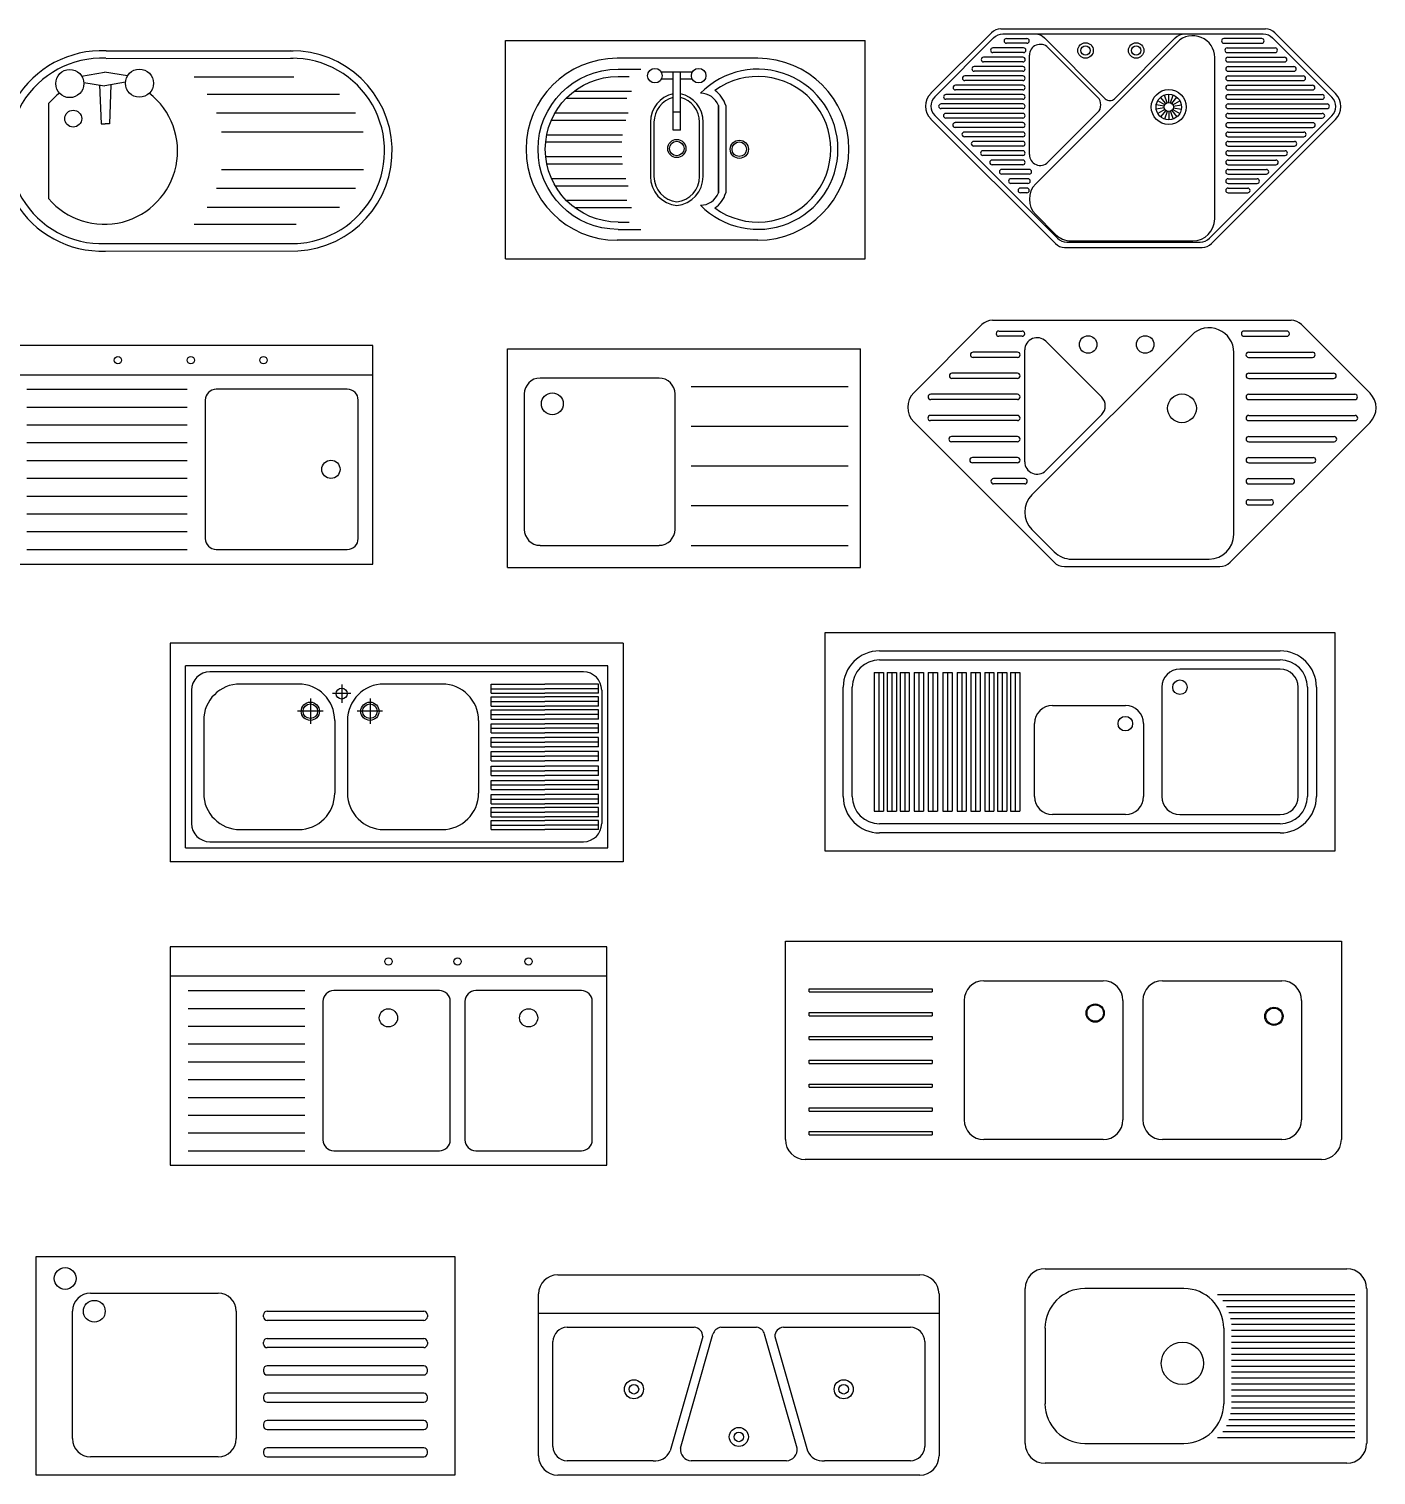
# Model space of a CAD drawing. Header units: millimetres. Extents: x 643 to 7538, y 391 to 4364.
# Drawn here: x 3837 to 7538, y 391 to 4364 of the extents above; entities that cross this region are included whole.
import ezdxf

# ---------------------------------------------------------------- set-up
doc = ezdxf.new("R2010")
doc.units = ezdxf.units.MM

# ---------------------------------------------------------------- blocks, each defined once
blk = doc.blocks.new('kitchen sink4')
at = {"color": 0}
for p, q in [((-256.7, -0.1), (256.7, 0.1)), ((-256.7, -20.8), (256.6, -20.6)), ((-324.7, -69.4), (-261.6, -59.1)), ((-198.5, -68.7), (-261.6, -59.1)), ((258.6, -72.3), (-15.3, -72.3)), ((-318.1, -87.3), (-261.4, -96.1)), ((-274.7, -94), (-270.7, -200.4)), ((-203.7, -86.7), (-260.3, -96.1)), ((-244, -94), (-247.9, -200.4)), ((-414.8, -145), (-414.8, -406.1)), ((384.1, -119.8), (21, -119.8)), ((428, -171.5), (46.3, -171.5)), ((-270.7, -200.4), (-259.3, -200.4)), ((-247.9, -200.4), (-259.3, -200.4)), ((449.7, -223.2), (60.4, -223.2)), ((449.8, -326.7), (60.4, -326.7)), ((428.2, -378.4), (46.3, -378.4)), ((384.4, -430.1), (21, -430.1)), ((264.8, -477.6), (-15.3, -477.6)), ((-259, -529.5), (268.5, -529.2)), ((-258.2, -550.1), (269.9, -549.9))]:
    blk.add_line(p, q, dxfattribs=at)
for centre, radius in [((-356.6, -90.1), 38.6), ((-165.2, -89.1), 38.6), ((-347.1, -186.5), 23.2)]:
    blk.add_circle(centre, radius, dxfattribs=at)
for centre, radius, start, end in [((-269.1, -275.1), 275.2, 87.4126, 272.2767), ((253.6, -275.1), 275.2, 273.3987, 90.7013), ((-269.1, -275.1), 254.6, 87.4126, 272.2767), ((253.6, -275.1), 254.6, 267.7508, 90.7274), ((-261.8, -275.5), 201.2, 127.6961, 139.5429), ((-261.8, -275.5), 201.2, 220.4846, 52.137)]:
    blk.add_arc(centre, radius, start, end, dxfattribs=at)
blk = doc.blocks.new('kitchen sink5')
at = {"color": 0}
for p, q in [((-493.9, -600), (-493.8, 0)), ((-493.9, 0), (493.9, 0)), ((493.9, -600), (493.9, 0)), ((199.2, -49.1), (-187.6, -49.1)), ((-184.8, -79.1), (-122.1, -79.1)), ((-184.8, -99.1), (-154.5, -99.1)), ((19.1, -86.9), (-66.3, -86.9)), ((-33.6, -106.9), (-66.3, -106.9)), ((-33.6, -246.9), (-33.6, -86.9)), ((-13.6, -246.9), (-13.6, -86.9)), ((19.1, -106.9), (-13.6, -106.9)), ((-304.8, -139.1), (-148.1, -139.1)), ((-327.6, -159.1), (-160.8, -159.1)), ((-13.6, -196.9), (-33.6, -196.9)), ((90.7, -419.1), (90.7, -179.1)), ((-368.1, -219.1), (-163.6, -219.1)), ((-358, -199.1), (-156.8, -199.1)), ((48.9, -373.7), (48.9, -224.4)), ((-380.7, -259.1), (-172.4, -259.1)), ((-13.6, -246.9), (-33.6, -246.9)), ((-383.8, -279.1), (-174.5, -279.1)), ((-383.8, -319.1), (-174.5, -319.1)), ((-380.7, -339.1), (-172.4, -339.1)), ((-368.1, -379.1), (-163.6, -379.1)), ((-358, -399.1), (-156.8, -399.1)), ((-327.6, -439.1), (-160.8, -439.1)), ((-304.8, -459.1), (-148.1, -459.1)), ((-184.8, -499.1), (-154.5, -499.1)), ((199.2, -549.1), (-187.6, -549.1)), ((-184.8, -519.1), (-122.1, -519.1)), ((-493.9, -600), (493.9, -600))]:
    blk.add_line(p, q, dxfattribs=at)
for points in [[(-184.8, -519.1, -1), (-184.8, -79.1, 0.063302)], [(41.8, -452.7, 2.456077), (41.8, -145.4, -0.063302)], [(-184.8, -499.1, -1), (-184.8, -99.1, 0.001938)], [(80.9, -460.4, 1.973299), (80.9, -137.8, -0.001938)], [(-33.6, -146.4, 0.351161), (-96.2, -224.4), (-96.2, -373.7, 0.387135), (-23.6, -453.4, 0.387135), (48.9, -373.7), (48.9, -224.4, 0.387135)], [(-33.6, -156.6, 0.342182), (-86.2, -224.4), (-86.2, -373.7, 0.383294), (-23.6, -443.3, 0.383294), (38.9, -373.7), (38.9, -224.4, 0.383294)], [(48.9, -224.4, 0.351161), (-13.6, -146.4, 0.387135)], [(38.9, -224.4, 0.342182), (-13.6, -156.6, 0.383294)], [(90.7, -179.1), (90.7, -419.1, -0.063302)], [(110.7, -179.1), (110.7, -419.1, -0.038453)]]:
    blk.add_lwpolyline(points, format="xyb", dxfattribs=at)
for centre, radius in [((-83.6, -96.9), 20), ((36.4, -96.9), 20), ((-23.6, -297), 25), ((-23.6, -297), 20), ((148.1, -299.1), 25), ((148.1, -299.1), 20)]:
    blk.add_circle(centre, radius, dxfattribs=at)
for centre, radius, start, end in [((-187.6, -299.1), 250, 90, 270), ((199.2, -299.1), 250, 270, 90), ((42.3, -197), 51.6, 20.3371, 90.5949), ((42.3, -197), 70.7, 14.6956, 56.8847), ((-31.1, -373.7), 80, 275.3473, 0), ((42.3, -401.1), 51.6, 269.4051, 339.6629), ((42.3, -401.1), 70.7, 303.1153, 345.3044)]:
    blk.add_arc(centre, radius, start, end, dxfattribs=at)
blk = doc.blocks.new('kitchen sink6')
at = {"color": 0}
for p, q in [((-363.7, 0), (363.7, 0)), ((-389.1, -10.5), (-555.2, -176.6)), ((-383.2, -24.9), (-545, -186.8)), ((357.7, -14.4), (-357.7, -14.4)), ((-291.5, -39.2), (-348.1, -39.2)), ((-347.6, -26.4), (-291.5, -26.4)), ((-267.4, -425.3), (121.7, -36.1)), ((-243.1, -24.9), (-76.3, -191.7)), ((-50.9, -191.7), (115.9, -24.9)), ((352.7, -26.4), (249.2, -26.4)), ((249.2, -39.2), (353.2, -39.2)), ((383.2, -24.9), (546, -187.7)), ((389.1, -10.5), (556.1, -177.6)), ((-302.7, -77.8), (-410.9, -77.8)), ((-300.8, -52.1), (-385.1, -52.1)), ((-300.8, -64.9), (-385.1, -64.9)), ((-285, -345), (-285, -72.4)), ((-233.8, -51.2), (-97.5, -187.5)), ((224.1, -522), (224.1, -78.6)), ((258.4, -52.1), (390.2, -52.1)), ((258.4, -64.9), (390.2, -64.9)), ((260.4, -77.8), (416, -77.8)), ((-303, -103.4), (-436.6, -103.4)), ((-303, -116.3), (-436.6, -116.3)), ((-302.7, -90.6), (-410.9, -90.6)), ((260.4, -90.6), (416, -90.6)), ((260.7, -103.4), (441.8, -103.4)), ((260.7, -116.3), (441.8, -116.3)), ((-303, -154.8), (-488, -154.8)), ((-303, -129.1), (-462.3, -129.1)), ((-303, -142), (-462.3, -142)), ((260.7, -129.1), (467.4, -129.1)), ((260.7, -142), (467.4, -142)), ((260.7, -154.8), (493.1, -154.8)), ((-303, -180.5), (-514.1, -180.5)), ((-303, -193.3), (-514.1, -193.3)), ((-303, -167.6), (-488, -167.6)), ((87.1, -208.4), (67.7, -197.1)), ((89.9, -205), (75.5, -187.8)), ((93.7, -202.8), (86, -181.8)), ((98, -202.1), (98, -179.7)), ((102.3, -202.8), (110, -181.8)), ((106.1, -205), (120.5, -187.8)), ((108.9, -208.4), (128.3, -197.1)), ((260.7, -167.6), (493.1, -167.6)), ((260.7, -180.5), (519.2, -180.5)), ((260.7, -193.3), (519.2, -193.3)), ((-207.6, -575.1), (-545, -237.7)), ((-303, -206.2), (-527.7, -206.2)), ((-303, -219), (-527.7, -219)), ((-303, -231.9), (-514.7, -231.9)), ((-233.8, -366.2), (-97.5, -229.9)), ((85.6, -212.5), (63.6, -208.6)), ((85.6, -216.8), (63.6, -220.7)), ((87.1, -220.9), (67.7, -232.1)), ((89.9, -224.3), (75.5, -241.4)), ((93.7, -226.5), (86, -247.5)), ((98, -227.2), (98, -249.6)), ((102.3, -226.5), (110, -247.5)), ((106.1, -224.3), (120.5, -241.4)), ((108.9, -220.9), (128.3, -232.1)), ((110.4, -212.5), (132.5, -208.6)), ((110.4, -216.8), (132.5, -220.7)), ((260.7, -206.2), (532.8, -206.2)), ((260.7, -219), (532.8, -219)), ((260.7, -231.9), (519.8, -231.9)), ((-213.6, -589.5), (-555.2, -247.9)), ((-303, -244.7), (-514.7, -244.7)), ((-303, -257.5), (-488.9, -257.5)), ((-303, -270.4), (-488.9, -270.4)), ((209.6, -575.1), (546, -238.7)), ((215.5, -589.5), (556.1, -248.8)), ((260.7, -244.7), (519.8, -244.7)), ((260.7, -257.5), (494.1, -257.5)), ((260.7, -270.4), (494.1, -270.4)), ((-303, -283.2), (-463.6, -283.2)), ((-303, -296.1), (-463.6, -296.1)), ((-303, -308.9), (-438, -308.9)), ((260.7, -283.2), (468.7, -283.2)), ((260.7, -296.1), (468.7, -296.1)), ((260.7, -308.9), (443.1, -308.9)), ((-303, -321.7), (-438, -321.7)), ((-303, -334.6), (-412.6, -334.6)), ((-303, -347.4), (-412.6, -347.4)), ((260.7, -321.7), (443.1, -321.7)), ((260.7, -334.6), (417.7, -334.6)), ((260.7, -347.4), (417.7, -347.4)), ((-303, -360.3), (-387.2, -360.3)), ((-303, -373.1), (-387.2, -373.1)), ((-285.1, -385.9), (-360.9, -385.9)), ((260.7, -360.3), (392.4, -360.3)), ((260.7, -373.1), (392.4, -373.1)), ((260.7, -385.9), (366, -385.9)), ((-285.1, -398.8), (-360.9, -398.8)), ((-289, -411.6), (-335.5, -411.6)), ((-289, -424.5), (-335.5, -424.5)), ((260.7, -398.8), (366, -398.8)), ((260.7, -411.6), (340.6, -411.6)), ((260.7, -424.5), (340.6, -424.5)), ((-291.7, -437.3), (-309.5, -437.3)), ((-291.7, -450.1), (-309.5, -450.1)), ((260.7, -437.3), (314.7, -437.3)), ((260.7, -450.1), (314.7, -450.1)), ((-213.1, -564.4), (-267.4, -510.1)), ((-182.1, -585.6), (184.1, -585.6)), ((-170.7, -582), (164.1, -582)), ((-188.1, -600), (190.1, -600))]:
    blk.add_line(p, q, dxfattribs=at)
for centre, radius in [((-130.7, -59.2), 21.3), ((8.4, -59.2), 21.3), ((-130.7, -59.2), 12.6), ((8.4, -59.2), 12.6), ((98, -214.6), 48), ((98, -214.6), 35), ((98, -214.6), 12.6)]:
    blk.add_circle(centre, radius, dxfattribs=at)
for centre, radius, start, end in [((-363.7, -36), 36, 90, 135), ((-357.7, -50.4), 36, 90, 135), ((-348.1, -32.8), 6.42, 90, 270), ((-291.5, -32.8), 6.42, 270, 90), ((-268.5, -50.4), 36, 45, 90), ((141.4, -50.4), 36, 90, 135), ((164.1, -78.6), 60, 0, 135), ((249.2, -32.8), 6.42, 90, 270), ((353.2, -32.8), 6.42, 270, 90), ((357.7, -50.4), 36, 45, 90), ((363.7, -36), 36, 45, 90), ((-410.9, -84.2), 6.42, 90, 270), ((-385.1, -58.5), 6.42, 90, 270), ((-302.7, -84.2), 6.42, 270, 90), ((-300.8, -58.5), 6.42, 270, 90), ((-255, -72.4), 30, 45, 180), ((258.4, -58.5), 6.42, 90, 270), ((260.4, -84.2), 6.42, 90, 270), ((390.2, -58.5), 6.42, 270, 90), ((416, -84.2), 6.42, 270, 90), ((-436.6, -109.9), 6.42, 90, 270), ((-303, -109.9), 6.42, 270, 90), ((260.7, -109.9), 6.42, 90, 270), ((441.8, -109.9), 6.42, 270, 90), ((-488, -161.2), 6.42, 90, 270), ((-462.3, -135.5), 6.42, 90, 270), ((-303, -135.5), 6.42, 270, 90), ((-303, -161.2), 6.42, 270, 90), ((260.7, -135.5), 6.42, 90, 270), ((260.7, -161.2), 6.42, 90, 270), ((467.4, -135.5), 6.42, 270, 90), ((493.1, -161.2), 6.42, 270, 90), ((-519.5, -212.2), 50.4, 135, 225), ((-519.5, -212.2), 36, 135, 225), ((-514.1, -186.9), 6.42, 90, 270), ((-303, -186.9), 6.42, 270, 90), ((-118.7, -208.7), 30, 315, 45), ((-63.6, -179), 18, 225, 315), ((260.7, -186.9), 6.42, 90, 270), ((519.2, -186.9), 6.42, 270, 90), ((520.5, -213.2), 36, 315, 45), ((520.5, -213.2), 50.4, 315, 45), ((-527.7, -212.6), 6.42, 90, 270), ((-514.7, -238.3), 6.42, 90, 270), ((-303, -212.6), 6.42, 270, 90), ((-303, -238.3), 6.42, 270, 90), ((260.7, -212.6), 6.42, 90, 270), ((260.7, -238.3), 6.42, 90, 270), ((519.8, -238.3), 6.42, 270, 90), ((532.8, -212.6), 6.42, 270, 90), ((-488.9, -264), 6.42, 90, 270), ((-303, -264), 6.42, 270, 90), ((260.7, -264), 6.42, 90, 270), ((494.1, -264), 6.42, 270, 90), ((-463.6, -289.6), 6.42, 90, 270), ((-438, -315.3), 6.42, 90, 270), ((-303, -289.6), 6.42, 270, 90), ((-303, -315.3), 6.42, 270, 90), ((260.7, -289.6), 6.42, 90, 270), ((260.7, -315.3), 6.42, 90, 270), ((443.1, -315.3), 6.42, 270, 90), ((468.7, -289.6), 6.42, 270, 90), ((-412.6, -341), 6.42, 90, 270), ((-303, -341), 6.42, 270, 90), ((-255, -345), 30, 180, 315), ((260.7, -341), 6.42, 90, 270), ((417.7, -341), 6.42, 270, 90), ((-387.2, -366.7), 6.42, 90, 270), ((-360.9, -392.4), 6.42, 90, 270), ((-303, -366.7), 6.42, 270, 90), ((-285.1, -392.4), 6.42, 270, 90), ((260.7, -366.7), 6.42, 90, 270), ((260.7, -392.4), 6.42, 90, 270), ((366, -392.4), 6.42, 270, 90), ((392.4, -366.7), 6.42, 270, 90), ((-335.5, -418), 6.42, 90, 270), ((-289, -418), 6.42, 270, 90), ((-225, -467.7), 60, 135, 225), ((260.7, -418), 6.42, 90, 270), ((340.6, -418), 6.42, 270, 90), ((-309.5, -443.7), 6.42, 90, 270), ((-291.7, -443.7), 6.42, 270, 90), ((260.7, -443.7), 6.42, 90, 270), ((314.7, -443.7), 6.42, 270, 90), ((164.1, -522), 60, 270, 0), ((-188.1, -564), 36, 225, 270), ((-170.7, -522), 60, 225, 270), ((-182.1, -549.6), 36, 225, 270), ((184.1, -549.6), 36, 270, 315), ((190.1, -564), 36, 270, 315)]:
    blk.add_arc(centre, radius, start, end, dxfattribs=at)
blk = doc.blocks.new('kitchen sink9')
at = {"color": 0}
for p, q in [((-1000, 0), (-1000, -600)), ((0, 0), (-1000, 0)), ((0, -600), (0, 0)), ((-1000, -80), (0, -80)), ((-950, -120), (-510, -120)), ((-460, -150), (-460, -530)), ((-70, -120), (-430, -120)), ((-40, -530), (-40, -150)), ((-950, -169), (-510, -169)), ((-950, -218), (-510, -218)), ((-950, -266.5), (-510, -266.5)), ((-950, -315.5), (-510, -315.5)), ((-950, -364.5), (-510, -364.5)), ((-950, -413.5), (-510, -413.5)), ((-950, -462), (-510, -462)), ((-950, -511), (-510, -511)), ((-950, -560), (-510, -560)), ((-430, -560), (-70, -560)), ((-1000, -600), (0, -600))]:
    blk.add_line(p, q, dxfattribs=at)
for centre, radius in [((-700, -40), 10), ((-500, -40), 10), ((-300, -40), 10), ((-115, -340), 25)]:
    blk.add_circle(centre, radius, dxfattribs=at)
for centre, start, end in [((-430, -150), 90, 180), ((-70, -150), 360, 90), ((-430, -530), 180, 270), ((-70, -530), 270, 0)]:
    blk.add_arc(centre, 30, start, end, dxfattribs=at)
blk = doc.blocks.new('kitchen sink10')
at = {"color": 0}
for p, q in [((-969.5, 0), (0, 0)), ((-969.5, -600), (-969.5, 0)), ((0, -600), (0, 0)), ((-552.8, -79.9), (-879.6, -79.9)), ((-464.4, -103.2), (-33.6, -103.2)), ((-923.3, -123.6), (-923.3, -495.9)), ((-509.2, -495.9), (-509.2, -123.6)), ((-464.4, -212.3), (-33.6, -212.3)), ((-464.4, -321.4), (-33.6, -321.4)), ((-464.4, -430.5), (-33.6, -430.5)), ((-879.6, -539.6), (-552.8, -539.6)), ((-464.4, -539.6), (-33.6, -539.6)), ((-969.5, -600), (0, -600))]:
    blk.add_line(p, q, dxfattribs=at)
blk.add_circle((-846.1, -150.7), 30, dxfattribs=at)
for centre, start, end in [((-879.6, -123.6), 90, 180), ((-552.8, -123.6), 0, 90), ((-879.6, -495.9), 180, 270), ((-552.8, -495.9), 270, 0)]:
    blk.add_arc(centre, 43.6, start, end, dxfattribs=at)
blk = doc.blocks.new('kitchen sink11')
at = {"color": 0}
for p, q in [((-410.1, 0), (410.1, 0)), ((-438.8, -11.9), (-626, -199.1)), ((-391.9, -29.8), (-328.7, -29.8)), ((397.7, -29.8), (281, -29.8)), ((438.8, -11.9), (627.1, -200.2)), ((-328.7, -44.2), (-392.5, -44.2)), ((-301.6, -479.5), (137.2, -40.7)), ((-263.6, -57.7), (-110, -211.4)), ((281, -44.2), (398.3, -44.2)), ((-341.3, -87.7), (-463.3, -87.7)), ((-341.3, -102.2), (-463.3, -102.2)), ((-321.4, -389), (-321.4, -81.7)), ((252.7, -588.6), (252.7, -88.6)), ((293.6, -87.7), (469.1, -87.7)), ((293.6, -102.2), (469.1, -102.2)), ((-341.6, -145.6), (-521.2, -145.6)), ((293.9, -145.6), (527, -145.6)), ((-341.6, -160.1), (-521.2, -160.1)), ((293.9, -160.1), (527, -160.1)), ((-341.6, -203.5), (-579.6, -203.5)), ((-341.6, -218), (-579.6, -218)), ((293.9, -203.5), (585.4, -203.5)), ((293.9, -218), (585.4, -218)), ((-341.6, -261.4), (-580.3, -261.4)), ((-341.6, -275.9), (-580.3, -275.9)), ((-263.6, -412.9), (-110, -259.2)), ((293.9, -261.4), (586.1, -261.4)), ((293.9, -275.9), (586.1, -275.9)), ((-240.8, -664.7), (-626, -279.5)), ((243, -664.7), (627.1, -280.6)), ((-341.6, -319.4), (-522.7, -319.4)), ((-341.6, -333.8), (-522.7, -333.8)), ((293.9, -319.4), (528.5, -319.4)), ((293.9, -333.8), (528.5, -333.8)), ((-341.6, -377.3), (-465.2, -377.3)), ((-341.6, -391.7), (-465.2, -391.7)), ((293.9, -377.3), (471, -377.3)), ((293.9, -391.7), (471, -391.7)), ((-321.5, -435.2), (-406.9, -435.2)), ((293.9, -435.2), (412.7, -435.2)), ((-321.5, -449.7), (-406.9, -449.7)), ((293.9, -449.7), (412.7, -449.7)), ((293.9, -493.1), (354.8, -493.1)), ((293.9, -507.6), (354.8, -507.6)), ((-240.3, -636.4), (-301.6, -575.2)), ((-192.5, -656.3), (185.1, -656.3)), ((-212.1, -676.6), (214.3, -676.6))]:
    blk.add_line(p, q, dxfattribs=at)
for centre, radius in [((-147.3, -66.7), 24), ((9.5, -66.7), 24), ((110.5, -242), 39.5)]:
    blk.add_circle(centre, radius, dxfattribs=at)
for centre, radius, start, end in [((-410.1, -40.6), 40.6, 90, 135), ((-392.5, -37), 7.24, 90, 270), ((-328.7, -37), 7.24, 270, 90), ((185.1, -88.6), 67.7, 0, 135), ((281, -37), 7.24, 90, 270), ((398.3, -37), 7.24, 270, 90), ((410.1, -40.6), 40.6, 45, 90), ((-287.5, -81.7), 33.8, 45, 180), ((-463.3, -94.9), 7.24, 90, 270), ((-341.3, -94.9), 7.24, 270, 90), ((293.6, -94.9), 7.24, 90, 270), ((469.1, -94.9), 7.24, 270, 90), ((-521.2, -152.8), 7.24, 90, 270), ((-341.6, -152.8), 7.24, 270, 90), ((293.9, -152.8), 7.24, 90, 270), ((527, -152.8), 7.24, 270, 90), ((-585.8, -239.3), 56.8, 135, 225), ((-579.6, -210.8), 7.24, 90, 270), ((-341.6, -210.8), 7.24, 270, 90), ((-133.9, -235.3), 33.8, 315, 45), ((293.9, -210.8), 7.24, 90, 270), ((585.4, -210.8), 7.24, 270, 90), ((586.9, -240.4), 56.8, 315, 45), ((-580.3, -268.7), 7.24, 90, 270), ((-341.6, -268.7), 7.24, 270, 90), ((293.9, -268.7), 7.24, 90, 270), ((586.1, -268.7), 7.24, 270, 90), ((-522.7, -326.6), 7.24, 90, 270), ((-341.6, -326.6), 7.24, 270, 90), ((293.9, -326.6), 7.24, 90, 270), ((528.5, -326.6), 7.24, 270, 90), ((-465.2, -384.5), 7.24, 90, 270), ((-341.6, -384.5), 7.24, 270, 90), ((-287.5, -389), 33.8, 180, 315), ((293.9, -384.5), 7.24, 90, 270), ((471, -384.5), 7.24, 270, 90), ((-406.9, -442.4), 7.24, 90, 270), ((-321.5, -442.4), 7.24, 270, 90), ((293.9, -442.4), 7.24, 90, 270), ((412.7, -442.4), 7.24, 270, 90), ((-253.7, -527.4), 67.7, 135, 225), ((293.9, -500.3), 7.24, 90, 270), ((354.8, -500.3), 7.24, 270, 90), ((185.1, -588.6), 67.7, 270, 0), ((-212.1, -636), 40.6, 225, 270), ((-192.5, -588.6), 67.7, 225, 270), ((214.3, -636), 40.6, 270, 315)]:
    blk.add_arc(centre, radius, start, end, dxfattribs=at)
blk = doc.blocks.new('kitchen sink14')
at = {"color": 0}
for p, q in [((1245, 0), (0, 0)), ((0, 0), (0, -600)), ((1245, 0), (1245, -600)), ((1202.5, -61.8), (42.5, -61.8)), ((42.5, -561.8), (42.5, -61.8)), ((1135.8, -78.5), (109.2, -78.5)), ((1202.5, -561.8), (1202.5, -61.8)), ((352.5, -111.8), (192.5, -111.8)), ((472.1, -113.1), (472.1, -163.1)), ((747.5, -111.8), (587.5, -111.8)), ((882.5, -137.3), (882.5, -111.8)), ((882.5, -111.8), (1030, -111.8)), ((1177.5, -111.8), (1030, -111.8)), ((1177.5, -137.3), (1177.5, -111.8)), ((59.2, -128.5), (59.2, -495.1)), ((386, -151.6), (386, -221.6)), ((496.6, -138), (446.6, -138)), ((549.6, -151.6), (549.6, -221.6)), ((882.5, -124.6), (1030, -124.6)), ((882.5, -137.3), (1030, -137.3)), ((882.5, -147.3), (1030, -147.3)), ((882.5, -172.8), (882.5, -147.3)), ((1177.5, -124.6), (1030, -124.6)), ((1177.5, -137.3), (1030, -137.3)), ((1177.5, -147.3), (1030, -147.3)), ((1177.5, -172.8), (1177.5, -147.3)), ((1185.8, -128.5), (1185.8, -495.1)), ((420.5, -186.5), (350.5, -186.5)), ((584.1, -186.5), (514.1, -186.5)), ((882.5, -160.1), (1030, -160.1)), ((882.5, -172.8), (1030, -172.8)), ((882.5, -208.3), (882.5, -182.8)), ((882.5, -182.8), (1030, -182.8)), ((882.5, -195.6), (1030, -195.6)), ((1177.5, -160.1), (1030, -160.1)), ((1177.5, -172.8), (1030, -172.8)), ((1177.5, -182.8), (1030, -182.8)), ((1177.5, -195.6), (1030, -195.6)), ((1177.5, -208.3), (1177.5, -182.8)), ((92.5, -211.8), (92.5, -411.8)), ((452.5, -211.8), (452.5, -411.8)), ((487.5, -211.8), (487.5, -411.8)), ((847.5, -211.8), (847.5, -411.8)), ((882.5, -208.3), (1030, -208.3)), ((882.5, -246.3), (882.5, -220.8)), ((882.5, -220.8), (1030, -220.8)), ((882.5, -233.5), (1030, -233.5)), ((1177.5, -208.3), (1030, -208.3)), ((1177.5, -220.8), (1030, -220.8)), ((1177.5, -233.5), (1030, -233.5)), ((1177.5, -246.3), (1177.5, -220.8)), ((882.5, -246.3), (1030, -246.3)), ((882.5, -284.3), (882.5, -258.8)), ((882.5, -258.8), (1030, -258.8)), ((882.5, -271.5), (1030, -271.5)), ((1177.5, -246.3), (1030, -246.3)), ((1177.5, -258.8), (1030, -258.8)), ((1177.5, -271.5), (1030, -271.5)), ((1177.5, -284.3), (1177.5, -258.8)), ((882.5, -284.3), (1030, -284.3)), ((882.5, -323.1), (882.5, -297.6)), ((882.5, -297.6), (1030, -297.6)), ((882.5, -310.3), (1030, -310.3)), ((1177.5, -284.3), (1030, -284.3)), ((1177.5, -297.6), (1030, -297.6)), ((1177.5, -310.3), (1030, -310.3)), ((1177.5, -323.1), (1177.5, -297.6)), ((882.5, -323.1), (1030, -323.1)), ((882.5, -363.2), (882.5, -337.7)), ((882.5, -337.7), (1030, -337.7)), ((882.5, -350.4), (1030, -350.4)), ((1177.5, -323.1), (1030, -323.1)), ((1177.5, -337.7), (1030, -337.7)), ((1177.5, -350.4), (1030, -350.4)), ((1177.5, -363.2), (1177.5, -337.7)), ((882.5, -363.2), (1030, -363.2)), ((882.5, -402), (882.5, -376.5)), ((882.5, -376.5), (1030, -376.5)), ((882.5, -389.2), (1030, -389.2)), ((1177.5, -363.2), (1030, -363.2)), ((1177.5, -376.5), (1030, -376.5)), ((1177.5, -389.2), (1030, -389.2)), ((1177.5, -402), (1177.5, -376.5)), ((882.5, -402), (1030, -402)), ((882.5, -440.8), (882.5, -415.3)), ((882.5, -415.3), (1030, -415.3)), ((882.5, -428.1), (1030, -428.1)), ((1177.5, -402), (1030, -402)), ((1177.5, -415.3), (1030, -415.3)), ((1177.5, -428.1), (1030, -428.1)), ((1177.5, -440.8), (1177.5, -415.3)), ((882.5, -440.8), (1030, -440.8)), ((882.5, -476.3), (882.5, -450.8)), ((882.5, -450.8), (1030, -450.8)), ((882.5, -463.6), (1030, -463.6)), ((882.5, -476.3), (1030, -476.3)), ((1177.5, -440.8), (1030, -440.8)), ((1177.5, -450.8), (1030, -450.8)), ((1177.5, -463.6), (1030, -463.6)), ((1177.5, -476.3), (1030, -476.3)), ((1177.5, -476.3), (1177.5, -450.8)), ((192.5, -511.8), (352.5, -511.8)), ((587.5, -511.8), (747.5, -511.8)), ((882.5, -511.8), (882.5, -486.3)), ((882.5, -486.3), (1030, -486.3)), ((882.5, -499.1), (1030, -499.1)), ((882.5, -511.8), (1030, -511.8)), ((1177.5, -486.3), (1030, -486.3)), ((1177.5, -499.1), (1030, -499.1)), ((1177.5, -511.8), (1030, -511.8)), ((1177.5, -511.8), (1177.5, -486.3)), ((109.2, -545.1), (1135.8, -545.1)), ((42.5, -561.8), (1202.5, -561.8)), ((1245, -600), (0, -600))]:
    blk.add_line(p, q, dxfattribs=at)
for centre, radius in [((471.6, -138.1), 15), ((385.5, -186.6), 25), ((385.5, -186.6), 20), ((549.1, -186.6), 25), ((549.1, -186.6), 20)]:
    blk.add_circle(centre, radius, dxfattribs=at)
for centre, radius, start, end in [((109.2, -128.5), 50, 90, 180), ((1135.8, -128.5), 50, 0, 90), ((192.5, -211.8), 100, 90, 180), ((352.5, -211.8), 100, 0, 90), ((587.5, -211.8), 100, 90, 180), ((747.5, -211.8), 100, 0, 90), ((192.5, -411.8), 100, 180, 270), ((352.5, -411.8), 100, 270, 0), ((587.5, -411.8), 100, 180, 270), ((747.5, -411.8), 100, 270, 0), ((109.2, -495.1), 50, 180, 270), ((1135.8, -495.1), 50, 270, 0)]:
    blk.add_arc(centre, radius, start, end, dxfattribs=at)
blk = doc.blocks.new('kitchen sink15')
at = {"color": 0}
for p, q in [((-1400, -600), (-1400, 0)), ((-1400, 0), (0, 0)), ((0, 0), (0, -600)), ((-1250, -50), (-150, -50)), ((-1250, -75), (-150, -75)), ((-1264.9, -109.5), (-1239.4, -109.5)), ((-1264.9, -109.5), (-1264.9, -490.5)), ((-1252.2, -109.5), (-1252.2, -490.5)), ((-1239.4, -109.5), (-1239.4, -490.5)), ((-1229.4, -109.5), (-1203.9, -109.5)), ((-1229.4, -109.5), (-1229.4, -490.5)), ((-1216.7, -109.5), (-1216.7, -490.5)), ((-1203.9, -109.5), (-1203.9, -490.5)), ((-1193.9, -109.5), (-1168.4, -109.5)), ((-1193.9, -109.5), (-1193.9, -490.5)), ((-1181.2, -109.5), (-1181.2, -490.5)), ((-1168.4, -109.5), (-1168.4, -490.5)), ((-1155.1, -109.5), (-1129.6, -109.5)), ((-1155.1, -109.5), (-1155.1, -490.5)), ((-1142.4, -109.5), (-1142.4, -490.5)), ((-1129.6, -109.5), (-1129.6, -490.5)), ((-1116.3, -109.5), (-1090.8, -109.5)), ((-1116.3, -109.5), (-1116.3, -490.5)), ((-1103.5, -109.5), (-1103.5, -490.5)), ((-1090.8, -109.5), (-1090.8, -490.5)), ((-1076.2, -109.5), (-1050.7, -109.5)), ((-1076.2, -109.5), (-1076.2, -490.5)), ((-1063.4, -109.5), (-1063.4, -490.5)), ((-1050.7, -109.5), (-1050.7, -490.5)), ((-1037.4, -109.5), (-1011.9, -109.5)), ((-1037.4, -109.5), (-1037.4, -490.5)), ((-1024.6, -109.5), (-1024.6, -490.5)), ((-1011.9, -109.5), (-1011.9, -490.5)), ((-999.4, -109.5), (-973.9, -109.5)), ((-999.4, -109.5), (-999.4, -490.5)), ((-986.6, -109.5), (-986.6, -490.5)), ((-973.9, -109.5), (-973.9, -490.5)), ((-961.4, -109.5), (-935.9, -109.5)), ((-961.4, -109.5), (-961.4, -490.5)), ((-948.7, -109.5), (-948.7, -490.5)), ((-935.9, -109.5), (-935.9, -490.5)), ((-925.9, -109.5), (-925.9, -490.5)), ((-925.9, -109.5), (-900.4, -109.5)), ((-913.2, -109.5), (-913.2, -490.5)), ((-900.4, -109.5), (-900.4, -490.5)), ((-890.4, -109.5), (-864.9, -109.5)), ((-890.4, -109.5), (-890.4, -490.5)), ((-877.7, -109.5), (-877.7, -490.5)), ((-864.9, -109.5), (-864.9, -490.5)), ((-150, -100), (-425, -100)), ((-1350, -450), (-1350, -150)), ((-1325, -450), (-1325, -150)), ((-475, -150), (-475, -450)), ((-100, -450), (-100, -150)), ((-75, -150), (-75, -450)), ((-50, -150), (-50, -450)), ((-775, -200), (-575, -200)), ((-825, -450), (-825, -250)), ((-525, -250), (-525, -450)), ((-1264.9, -490.5), (-1239.4, -490.5)), ((-1229.4, -490.5), (-1203.9, -490.5)), ((-1193.9, -490.5), (-1168.4, -490.5)), ((-1155.1, -490.5), (-1129.6, -490.5)), ((-1116.3, -490.5), (-1090.8, -490.5)), ((-1076.2, -490.5), (-1050.7, -490.5)), ((-1037.4, -490.5), (-1011.9, -490.5)), ((-999.4, -490.5), (-973.9, -490.5)), ((-961.4, -490.5), (-935.9, -490.5)), ((-925.9, -490.5), (-900.4, -490.5)), ((-890.4, -490.5), (-864.9, -490.5)), ((-575, -500), (-775, -500)), ((-425, -500), (-150, -500)), ((-150, -525), (-1250, -525)), ((-150, -550), (-1250, -550)), ((0, -600), (-1400, -600))]:
    blk.add_line(p, q, dxfattribs=at)
for centre in [(-425, -150), (-575, -250)]:
    blk.add_circle(centre, 20, dxfattribs=at)
for centre, radius, start, end in [((-1250, -150), 100, 90, 180), ((-1250, -150), 75, 90, 180), ((-150, -150), 100, 0, 90), ((-150, -150), 75, 0, 90), ((-425, -150), 50, 90, 180), ((-150, -150), 50, 0, 90), ((-775, -250), 50, 90, 180), ((-575, -250), 50, 0, 90), ((-1250, -450), 100, 180, 270), ((-1250, -450), 75, 180, 270), ((-775, -450), 50, 180, 270), ((-575, -450), 50, 270, 0), ((-425, -450), 50, 180, 270), ((-150, -450), 50, 270, 0), ((-150, -450), 75, 270, 0), ((-150, -450), 100, 270, 0)]:
    blk.add_arc(centre, radius, start, end, dxfattribs=at)
blk = doc.blocks.new('kitchen sink18')
at = {"color": 0}
for p, q in [((0, 0), (-1200, 0)), ((-1200, 0), (-1200, -600)), ((0, -600), (0, 0)), ((-1200, -80), (0, -80)), ((-1150, -120), (-830, -120)), ((-780, -150), (-780, -530)), ((-460, -120), (-750, -120)), ((-430, -530), (-430, -150)), ((-390, -150), (-390, -530)), ((-70, -120), (-360, -120)), ((-40, -530), (-40, -150)), ((-1150, -169), (-830, -169)), ((-1150, -218), (-830, -218)), ((-1150, -266.5), (-830, -266.5)), ((-1150, -315.5), (-830, -315.5)), ((-1150, -364.5), (-830, -364.5)), ((-1150, -413.5), (-830, -413.5)), ((-1150, -462), (-830, -462)), ((-1150, -511), (-830, -511)), ((-1150, -560), (-830, -560)), ((-750, -560), (-460, -560)), ((-360, -560), (-70, -560)), ((-1200, -600), (0, -600))]:
    blk.add_line(p, q, dxfattribs=at)
for centre, radius in [((-600, -40), 10), ((-410, -40), 10), ((-215, -40), 10), ((-600, -195), 25), ((-215, -195), 25)]:
    blk.add_circle(centre, radius, dxfattribs=at)
for centre, start, end in [((-750, -150), 90, 180), ((-460, -150), 360, 90), ((-360, -150), 90, 180), ((-70, -150), 360, 90), ((-750, -530), 180, 270), ((-460, -530), 270, 0), ((-360, -530), 180, 270), ((-70, -530), 270, 0)]:
    blk.add_arc(centre, 30, start, end, dxfattribs=at)
blk = doc.blocks.new('kitchen sink19')
at = {"color": 0}
for p, q in [((-1527.3, 0), (0, 0)), ((-1527.3, -545.5), (-1527.3, 0)), ((0, 0), (0, -545.5)), ((-981.7, -109.1), (-654.4, -109.1)), ((-490.9, -109.1), (-163.6, -109.1)), ((-1461.8, -139.6), (-1461.8, -130.9)), ((-1461.8, -130.9), (-1123.6, -130.9)), ((-1461.8, -139.6), (-1123.6, -139.6)), ((-1123.6, -130.9), (-1123.6, -139.6)), ((-1461.8, -205.1), (-1461.8, -196.4)), ((-1461.8, -196.4), (-1123.6, -196.4)), ((-1123.6, -196.4), (-1123.6, -205.1)), ((-1036.2, -163.6), (-1036.2, -490.9)), ((-599.8, -163.6), (-599.8, -490.9)), ((-545.5, -163.6), (-545.5, -490.9)), ((-109.1, -163.6), (-109.1, -490.9)), ((-1461.8, -205.1), (-1123.6, -205.1)), ((-1461.8, -270.5), (-1461.8, -261.8)), ((-1461.8, -261.8), (-1123.6, -261.8)), ((-1461.8, -270.5), (-1123.6, -270.5)), ((-1123.6, -261.8), (-1123.6, -270.5)), ((-1461.8, -336), (-1461.8, -327.3)), ((-1461.8, -327.3), (-1123.6, -327.3)), ((-1461.8, -336), (-1123.6, -336)), ((-1123.6, -327.3), (-1123.6, -336)), ((-1461.8, -401.5), (-1461.8, -392.7)), ((-1461.8, -392.7), (-1123.6, -392.7)), ((-1123.6, -392.7), (-1123.6, -401.5)), ((-1461.8, -401.5), (-1123.6, -401.5)), ((-1461.8, -466.9), (-1461.8, -458.2)), ((-1461.8, -458.2), (-1123.6, -458.2)), ((-1461.8, -466.9), (-1123.6, -466.9)), ((-1123.6, -458.2), (-1123.6, -466.9)), ((-1461.8, -532.4), (-1461.8, -523.6)), ((-1461.8, -523.6), (-1123.6, -523.6)), ((-1461.8, -532.4), (-1123.6, -532.4)), ((-1123.6, -523.6), (-1123.6, -532.4)), ((-654.4, -545.5), (-981.7, -545.5)), ((-163.6, -545.5), (-490.9, -545.5)), ((-54.5, -600), (-1472.7, -600))]:
    blk.add_line(p, q, dxfattribs=at)
for centre, radius in [((-676.1, -197.9), 25), ((-676.1, -197.9), 22.5), ((-185.2, -206.6), 25), ((-185.2, -206.6), 22.5)]:
    blk.add_circle(centre, radius, dxfattribs=at)
for centre, start, end in [((-981.7, -163.6), 90, 180), ((-981.7, -163.6), 90, 180), ((-654.4, -163.6), 0, 90), ((-490.9, -163.6), 90, 180), ((-163.6, -163.6), 0, 90), ((-981.7, -490.9), 180, 270), ((-654.4, -490.9), 270, 0), ((-490.9, -490.9), 180, 270), ((-163.6, -490.9), 270, 0), ((-1472.7, -545.5), 180, 270), ((-54.5, -545.5), 270, 0)]:
    blk.add_arc(centre, 54.5, start, end, dxfattribs=at)
blk = doc.blocks.new('kitchen sink22')
at = {"color": 0}
for p, q in [((0, -600), (0, 0)), ((0, 0), (1150, 0)), ((1150, 0), (1150, -600)), ((150, -100), (500, -100)), ((100, -500), (100, -150)), ((550, -150), (550, -500)), ((635, -150), (1065, -150)), ((625, -165), (625, -160)), ((1065, -175), (635, -175)), ((1075, -160), (1075, -165)), ((625, -240), (625, -235)), ((635, -225), (1065, -225)), ((1075, -235), (1075, -240)), ((1065, -250), (635, -250)), ((625, -310), (625, -315)), ((1065, -300), (635, -300)), ((1075, -315), (1075, -310)), ((635, -325), (1065, -325)), ((625, -385), (625, -390)), ((1065, -375), (635, -375)), ((1075, -390), (1075, -385)), ((635, -400), (1065, -400)), ((625, -460), (625, -465)), ((1065, -450), (635, -450)), ((635, -475), (1065, -475)), ((1075, -465), (1075, -460)), ((500, -550), (150, -550)), ((625, -535), (625, -540)), ((1065, -525), (635, -525)), ((635, -550), (1065, -550)), ((1075, -540), (1075, -535)), ((1150, -600), (0, -600))]:
    blk.add_line(p, q, dxfattribs=at)
for centre in [(80, -60), (160, -150)]:
    blk.add_circle(centre, 30, dxfattribs=at)
for centre, radius, start, end in [((150, -150), 50, 90, 180), ((500, -150), 50, 0, 90), ((635, -160), 10, 90, 180), ((1065, -160), 10, 0, 90), ((635, -165), 10, 180, 270), ((1065, -165), 10, 270, 0), ((635, -235), 10, 90, 180), ((1065, -235), 10, 0, 90), ((635, -240), 10, 180, 270), ((1065, -240), 10, 270, 0), ((635, -310), 10, 90, 180), ((635, -315), 10, 180, 270), ((1065, -310), 10, 0, 90), ((1065, -315), 10, 270, 360), ((635, -385), 10, 90, 180), ((635, -390), 10, 180, 270), ((1065, -385), 10, 0, 90), ((1065, -390), 10, 270, 360), ((635, -460), 10, 90, 180), ((635, -465), 10, 180, 270), ((1065, -460), 10, 0, 90), ((1065, -465), 10, 270, 360), ((150, -500), 50, 180, 270), ((500, -500), 50, 270, 0), ((635, -535), 10, 90, 180), ((635, -540), 10, 180, 270), ((1065, -535), 10, 0, 90), ((1065, -540), 10, 270, 0)]:
    blk.add_arc(centre, radius, start, end, dxfattribs=at)
blk = doc.blocks.new('kitchen sink23')
at = {"color": 0}
for p, q in [((-550, -104.8), (550, -104.8)), ((-98.9, -169.5), (-188.7, -483.7)), ((-160.3, -476), (-71, -163.3)), ((160.3, -476), (71, -163.3)), ((98.9, -169.5), (188.7, -483.7))]:
    blk.add_line(p, q, dxfattribs=at)
for points in [[(-497.6, 0), (497.6, 0)], [(-550, -497.6), (-550, -52.4)], [(550, -52.4), (550, -497.6)], [(-471.4, -144), (-122.5, -144)], [(-49, -144), (49, -144)], [(122.5, -144), (471.4, -144)], [(-510.7, -471.4), (-510.7, -183.3)], [(510.7, -183.3), (510.7, -471.4)], [(-235.7, -510.7), (-471.4, -510.7)], [(131, -510.7), (-131, -510.7)], [(471.4, -510.7), (235.7, -510.7)], [(497.6, -550), (-497.6, -550)]]:
    blk.add_lwpolyline(points, dxfattribs=at)
for centre, radius in [((-288.1, -314.3), 26.2), ((-288.1, -314.3), 13.1), ((288.1, -314.3), 26.2), ((288.1, -314.3), 13.1), ((0, -445.2), 26.2), ((0, -445.2), 13.1)]:
    blk.add_circle(centre, radius, dxfattribs=at)
for centre, radius, start, end in [((-497.6, -52.4), 52.4, 90, 180), ((497.6, -52.4), 52.4, 0, 90), ((-471.4, -183.3), 39.3, 90, 180), ((-124.6, -169.6), 25.7, 0.2404, 85.3467), ((-45.5, -170.2), 26.4, 97.7365, 164.9162), ((45.5, -170.2), 26.4, 15.0838, 82.2635), ((124.6, -169.6), 25.7, 94.6533, 179.7596), ((471.4, -183.3), 39.3, 0, 90), ((-471.4, -471.4), 39.3, 180, 270), ((-129.6, -479.7), 31, 173.0847, 267.4578), ((129.6, -479.7), 31, 272.5422, 6.9153), ((471.4, -471.4), 39.3, 270, 0), ((-497.6, -497.6), 52.4, 180, 270), ((-229.8, -466.6), 44.5, 262.3642, 337.4465), ((229.8, -466.6), 44.5, 202.5535, 277.6358), ((497.6, -497.6), 52.4, 270, 0)]:
    blk.add_arc(centre, radius, start, end, dxfattribs=at)
blk = doc.blocks.new('kitchen sink24')
at = {"color": 0}
for p, q in [((-414.5, 0), (414.5, 0)), ((-469.1, -480), (-469.1, -54.5)), ((-32.7, -54.5), (-305.5, -54.5)), ((59.7, -70.9), (436.4, -70.9)), ((469.1, -54.5), (469.1, -480)), ((73.6, -87.3), (436.4, -87.3)), ((83.6, -103.6), (436.4, -103.6)), ((90.7, -120), (436.4, -120)), ((95.3, -136.4), (436.4, -136.4)), ((97.7, -152.7), (436.4, -152.7)), ((-414.5, -163.6), (-414.5, -370.9)), ((76.4, -163.6), (76.4, -370.9)), ((98.2, -169.1), (436.4, -169.1)), ((98.2, -185.5), (436.4, -185.5)), ((98.2, -201.8), (436.4, -201.8)), ((98.2, -218.2), (436.4, -218.2)), ((98.2, -234.5), (436.4, -234.5)), ((98.2, -250.9), (436.4, -250.9)), ((98.2, -267.3), (436.4, -267.3)), ((98.2, -283.6), (436.4, -283.6)), ((98.2, -300), (436.4, -300)), ((98.2, -316.4), (436.4, -316.4)), ((98.2, -332.7), (436.4, -332.7)), ((98.2, -349.1), (436.4, -349.1)), ((97.7, -381.8), (436.4, -381.8)), ((98.2, -365.5), (436.4, -365.5)), ((83.6, -430.9), (436.4, -430.9)), ((90.7, -414.5), (436.4, -414.5)), ((95.3, -398.2), (436.4, -398.2)), ((59.7, -463.6), (436.4, -463.6)), ((73.6, -447.3), (436.4, -447.3)), ((-305.5, -480), (-32.7, -480)), ((414.5, -534.5), (-414.5, -534.5))]:
    blk.add_line(p, q, dxfattribs=at)
blk.add_circle((-36.9, -260), 58.1, dxfattribs=at)
for centre, radius, start, end in [((-414.5, -54.5), 54.5, 90, 180), ((414.5, -54.5), 54.5, 0, 90), ((-305.5, -163.6), 109.1, 90, 180), ((-32.7, -163.6), 109.1, 0, 90), ((-305.5, -370.9), 109.1, 180, 270), ((-32.7, -370.9), 109.1, 270, 0), ((-414.5, -480), 54.5, 180, 270), ((414.5, -480), 54.5, 270, 0)]:
    blk.add_arc(centre, radius, start, end, dxfattribs=at)

msp = doc.modelspace()

# ---------------------------------------------------------------- block references
at = {"color": 18, "true_color": 0x000000}
for name, p in [('kitchen sink5', (5640.3, 4332.4)), ('kitchen sink6', (6870.2, 4363.9)), ('kitchen sink4', (4305.9, 4303.9)), ('kitchen sink11', (6893.9, 3563.7)), ('kitchen sink9', (4781.6, 3494)), ('kitchen sink10', (6121, 3484.8)), ('kitchen sink15', (7423.9, 2705.4)), ('kitchen sink14', (4224.6, 2676.1)), ('kitchen sink18', (5424.6, 1842.2)), ('kitchen sink19', (7442.2, 1858.2)), ('kitchen sink22', (3856.6, 991.2)), ('kitchen sink24', (7042.7, 958.1)), ('kitchen sink23', (5787.1, 941.2))]:
    msp.add_blockref(name, p, dxfattribs=at)

doc.saveas('drawing.dxf')
